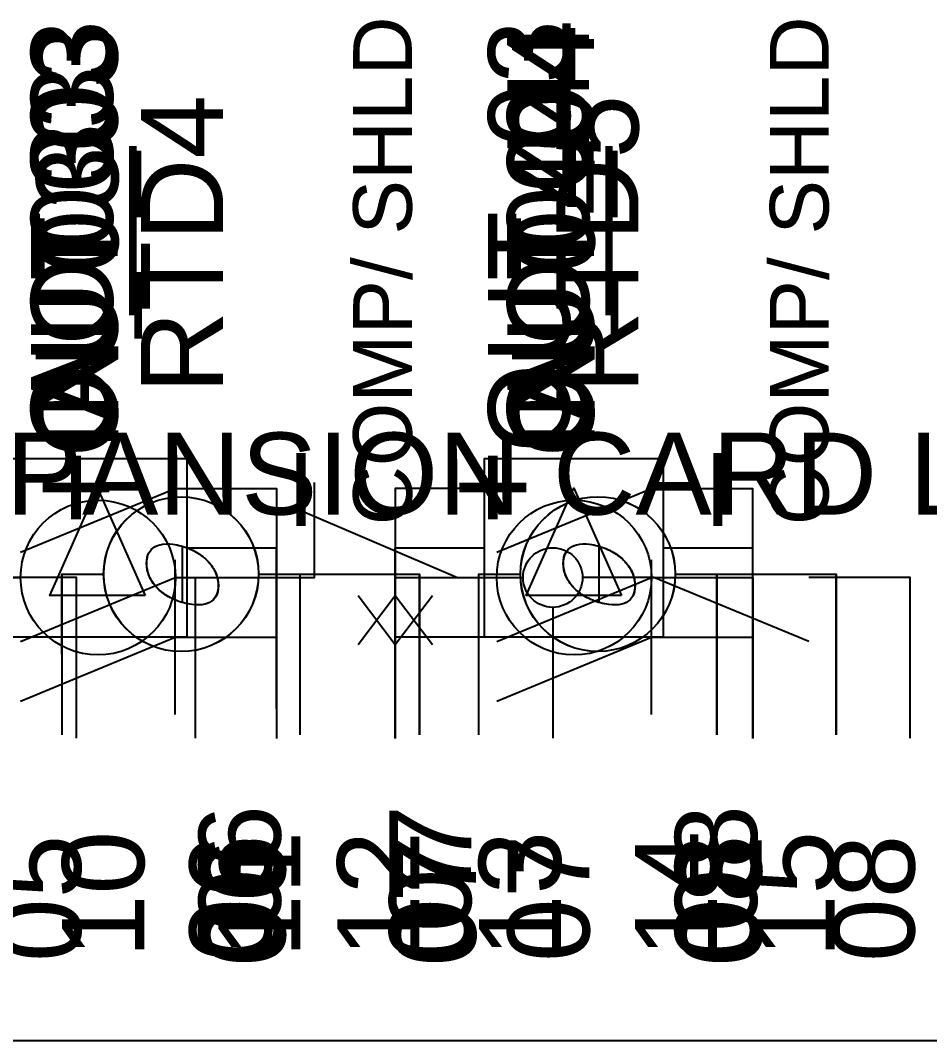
# Model space of a CAD drawing. Extents: x 1.1 to 23.7, y 0.2 to 17.2.
# Drawn here: x 10.482 to 11.245, y 4.132 to 4.989 of the extents above; entities that cross this region are included whole.
import ezdxf

# ---------------------------------------------------------------- set-up
doc = ezdxf.new("R2010")
doc.units = 0
doc.header["$MEASUREMENT"] = 0
for name, color, linetype in [('4_01__0-__NO_CARD', 7, 'CONTINUOUS'), ('4_02__B-___3__DI___4__DO__', 7, 'CONTINUOUS'), ('4_03__1-___4__DI___4__DO', 7, 'CONTINUOUS'), ('4_04__C-___4__DI___4__FHCI', 7, 'CONTINUOUS'), ('4_05__5-___8__AI', 7, 'CONTINUOUS'), ('4_06__6-___4__AI___4__AO', 7, 'CONTINUOUS'), ('4_07__3-___8__DI', 7, 'CONTINUOUS'), ('4_08__D-___4__DI___2__FORM', 7, 'CONTINUOUS'), ('5_01__9-_0-___10__RTD___NO', 7, 'CONTINUOUS'), ('5_02__9-_B-___10__RTD____3', 7, 'CONTINUOUS'), ('5_03__9-_1-___10__RTD____4', 7, 'CONTINUOUS'), ('5_04__9-_C-___10__RTD____4', 7, 'CONTINUOUS'), ('5_05__9-_5-___10__RTD____8', 7, 'CONTINUOUS'), ('5_06__9-_6-___10__RTD____4', 7, 'CONTINUOUS'), ('5_07__9-_71___10__RTD____3', 7, 'CONTINUOUS'), ('5_08__9-_72___10__RTD____5', 7, 'CONTINUOUS'), ('5_09__9-_73___10__RTD____5', 7, 'CONTINUOUS'), ('5_10__9-_74___10__RTD____3', 7, 'CONTINUOUS'), ('5_11__9-_75___10__RTD____5', 7, 'CONTINUOUS'), ('5_12__9-_76___10__RTD____5', 7, 'CONTINUOUS'), ('5_13__9-_3-___10__RTD____8', 7, 'CONTINUOUS'), ('5_14__9-_D-___10__RTD____4', 7, 'CONTINUOUS'), ('7_00______DWG_', 7, 'CONTINUOUS')]:
    doc.layers.add(name, color=color, linetype=linetype)
doc.styles.add('ARIAL', font='arial.ttf')

msp = doc.modelspace()

# ---------------------------------------------------------------- linework, layer by layer
at = {"layer": '4_02__B-___3__DI___4__DO__'}
for points in [[(10.48165, 4.46737), (10.61162, 4.52105), (10.6966, 4.52105), (10.6966, 4.38607)], [(10.79648, 4.38607), (10.79648, 4.52105), (10.88158, 4.52105)], [(10.88163, 4.46737), (11.01159, 4.52105), (11.09658, 4.52105), (11.09658, 4.38607)]]:
    msp.add_lwpolyline(points, dxfattribs=at)
at = {"layer": '4_03__1-___4__DI___4__DO'}
for points in [[(10.48165, 4.46737), (10.61162, 4.52105), (10.6966, 4.52105), (10.6966, 4.38607)], [(10.79648, 4.38607), (10.79648, 4.52105), (10.88158, 4.52105)], [(10.88163, 4.46737), (11.01159, 4.52105), (11.09658, 4.52105), (11.09658, 4.38607)]]:
    msp.add_lwpolyline(points, dxfattribs=at)
at = {"layer": '4_04__C-___4__DI___4__FHCI'}
for points in [[(10.48165, 4.54233), (10.6116, 4.59602), (10.69659, 4.59602), (10.69659, 4.471)], [(10.88158, 4.59602), (10.79648, 4.59602), (10.79648, 4.386)], [(10.88163, 4.54233), (11.01159, 4.59602), (11.09658, 4.59602), (11.09658, 4.471)], [(10.61158, 4.40601), (10.61158, 4.536)], [(11.01156, 4.40601), (11.01156, 4.536)], [(10.48165, 4.41732), (10.6116, 4.471), (10.69659, 4.471), (10.69659, 4.386)], [(10.88158, 4.471), (10.79648, 4.471)], [(10.88163, 4.41732), (11.01159, 4.471), (11.09658, 4.471), (11.09658, 4.386)]]:
    msp.add_lwpolyline(points, dxfattribs=at)
at = {"layer": '4_05__5-___8__AI'}
for points in [[(10.62142, 4.62103), (10.62142, 4.47104), (10.47144, 4.47104), (10.47144, 4.62103), (10.62142, 4.62103)], [(11.02148, 4.62103), (11.02148, 4.47104), (10.8715, 4.47104), (10.8715, 4.62103), (11.02148, 4.62103)], [(10.5864, 4.50604), (10.50641, 4.50604), (10.54642, 4.59604), (10.5864, 4.50604)], [(10.98646, 4.50604), (10.90647, 4.50604), (10.94648, 4.59604), (10.98646, 4.50604)], [(10.62145, 4.54605), (10.69654, 4.54605), (10.69654, 4.41107)], [(10.79643, 4.41107), (10.7964, 4.54605), (10.87147, 4.54605)], [(11.02151, 4.54605), (11.09661, 4.54605), (11.09661, 4.41107)], [(10.7652, 4.46483), (10.79644, 4.50606), (10.82765, 4.46483)]]:
    msp.add_lwpolyline(points, dxfattribs=at)
at = {"layer": '4_06__6-___4__AI___4__AO'}
for points in [[(10.62142, 4.62103), (10.62142, 4.47104), (10.47144, 4.47104), (10.47144, 4.62103), (10.62142, 4.62103)], [(11.02148, 4.62103), (11.02148, 4.47104), (10.8715, 4.47104), (10.8715, 4.62103), (11.02148, 4.62103)], [(10.5864, 4.50604), (10.50641, 4.50604), (10.54642, 4.59604), (10.5864, 4.50604)], [(10.98646, 4.50604), (10.90647, 4.50604), (10.94648, 4.59604), (10.98646, 4.50604)], [(10.62145, 4.54605), (10.69654, 4.54605), (10.69654, 4.41107)], [(10.79643, 4.41107), (10.7964, 4.54605), (10.87147, 4.54605)], [(11.02151, 4.54605), (11.09661, 4.54605), (11.09661, 4.41107)], [(10.7652, 4.50606), (10.79644, 4.46483), (10.82765, 4.50606)]]:
    msp.add_lwpolyline(points, dxfattribs=at)
at = {"layer": '4_07__3-___8__DI'}
for points in [[(10.3968, 4.38607), (10.39678, 4.52105), (10.48176, 4.52105)], [(10.61178, 4.52105), (10.69677, 4.52105), (10.69677, 4.38607)], [(10.79665, 4.38607), (10.79662, 4.52105), (10.88161, 4.52105)], [(11.01163, 4.52105), (11.09662, 4.52105), (11.09662, 4.38607)]]:
    msp.add_lwpolyline(points, dxfattribs=at)
for centre in [(10.5468, 4.52105), (10.94665, 4.52105)]:
    msp.add_circle(centre, 0.06501, dxfattribs=at)
at = {"layer": '4_08__D-___4__DI___2__FORM'}
for points in [[(10.62862, 4.38603), (10.62862, 4.52108), (10.72869, 4.52108), (10.72866, 4.52105), (10.72866, 4.60105)], [(10.70867, 4.58106), (10.84867, 4.52105), (10.90373, 4.52105)], [(10.52874, 4.38608), (10.52874, 4.52105), (10.44364, 4.52105)], [(11.14367, 4.46738), (11.01371, 4.52105), (10.95371, 4.52105)], [(11.22883, 4.38607), (11.22883, 4.52105), (11.14373, 4.52105)], [(10.92872, 4.49608), (10.92872, 4.38607)]]:
    msp.add_lwpolyline(points, dxfattribs=at)
msp.add_circle((10.92872, 4.52105), 0.02499, dxfattribs=at)
at = {"layer": '5_01__9-_0-___10__RTD___NO'}
for points in [[(10.58811, 4.53812, -0.142809), (10.59173, 4.54484, -0.133591), (10.59862, 4.54855, -0.092808), (10.60955, 4.54901, -0.064862), (10.62319, 4.54536, -0.069413), (10.63475, 4.53868, -0.080606), (10.64293, 4.52988, -0.095091), (10.6472, 4.51968, -0.105199), (10.6472, 4.50915, -0.143025), (10.64359, 4.50248, -0.13326), (10.6367, 4.49878, -0.092572), (10.62577, 4.49833, -0.064853), (10.61212, 4.50198, -0.069271), (10.60057, 4.50866, -0.080417), (10.59239, 4.51744, -0.095121), (10.58811, 4.52759, -0.105163)], [(10.93812, 4.53812, -0.142809), (10.94174, 4.54484, -0.133591), (10.94863, 4.54855, -0.092808), (10.95955, 4.54901, -0.064862), (10.97319, 4.54536, -0.069413), (10.98475, 4.53868, -0.080606), (10.99293, 4.52988, -0.095091), (10.99721, 4.51968, -0.105199), (10.99721, 4.50915, -0.143025), (10.9936, 4.50248, -0.13326), (10.9867, 4.49878, -0.092572), (10.97577, 4.49833, -0.064853), (10.96213, 4.50198, -0.069271), (10.95057, 4.50866, -0.080417), (10.94239, 4.51744, -0.095121), (10.93812, 4.52759, -0.105163)]]:
    msp.add_lwpolyline(points, format="xyb", close=True, dxfattribs=at)
for points in [[(10.61766, 4.50004), (10.61766, 4.5473)], [(10.96766, 4.50004), (10.96766, 4.5473)], [(10.51657, 4.38891), (10.51655, 4.52389), (10.55154, 4.52389)], [(10.68153, 4.52389), (10.81657, 4.52389), (10.81657, 4.38891)], [(10.71657, 4.38891), (10.71657, 4.52389)], [(10.86658, 4.38897), (10.86655, 4.52396), (10.90154, 4.52396)], [(11.03153, 4.52396), (11.16657, 4.52396), (11.16657, 4.38897)], [(11.06657, 4.38897), (11.06657, 4.52396)]]:
    msp.add_lwpolyline(points, dxfattribs=at)
for centre in [(10.61653, 4.52389), (10.96654, 4.52396)]:
    msp.add_circle(centre, 0.065, dxfattribs=at)
at = {"layer": '5_02__9-_B-___10__RTD____3'}
for points in [[(10.58811, 4.53812, -0.142809), (10.59173, 4.54484, -0.133591), (10.59862, 4.54855, -0.092808), (10.60955, 4.54901, -0.064862), (10.62319, 4.54536, -0.069413), (10.63475, 4.53868, -0.080606), (10.64293, 4.52988, -0.095091), (10.6472, 4.51968, -0.105199), (10.6472, 4.50915, -0.143025), (10.64359, 4.50248, -0.13326), (10.6367, 4.49878, -0.092572), (10.62577, 4.49833, -0.064853), (10.61212, 4.50198, -0.069271), (10.60057, 4.50866, -0.080417), (10.59239, 4.51744, -0.095121), (10.58811, 4.52759, -0.105163)], [(10.93812, 4.53812, -0.142809), (10.94174, 4.54484, -0.133591), (10.94863, 4.54855, -0.092808), (10.95955, 4.54901, -0.064862), (10.97319, 4.54536, -0.069413), (10.98475, 4.53868, -0.080606), (10.99293, 4.52988, -0.095091), (10.99721, 4.51968, -0.105199), (10.99721, 4.50915, -0.143025), (10.9936, 4.50248, -0.13326), (10.9867, 4.49878, -0.092572), (10.97577, 4.49833, -0.064853), (10.96213, 4.50198, -0.069271), (10.95057, 4.50866, -0.080417), (10.94239, 4.51744, -0.095121), (10.93812, 4.52759, -0.105163)]]:
    msp.add_lwpolyline(points, format="xyb", close=True, dxfattribs=at)
for points in [[(10.61766, 4.50004), (10.61766, 4.5473)], [(10.96766, 4.50004), (10.96766, 4.5473)], [(10.51657, 4.38891), (10.51655, 4.52389), (10.55154, 4.52389)], [(10.68153, 4.52389), (10.81657, 4.52389), (10.81657, 4.38891)], [(10.71657, 4.38891), (10.71657, 4.52389)], [(10.86658, 4.38897), (10.86655, 4.52396), (10.90154, 4.52396)], [(11.03153, 4.52396), (11.16657, 4.52396), (11.16657, 4.38897)], [(11.06657, 4.38897), (11.06657, 4.52396)]]:
    msp.add_lwpolyline(points, dxfattribs=at)
for centre in [(10.61653, 4.52389), (10.96654, 4.52396)]:
    msp.add_circle(centre, 0.065, dxfattribs=at)
at = {"layer": '5_03__9-_1-___10__RTD____4'}
for points in [[(10.58811, 4.53812, -0.142809), (10.59173, 4.54484, -0.133591), (10.59862, 4.54855, -0.092808), (10.60955, 4.54901, -0.064862), (10.62319, 4.54536, -0.069413), (10.63475, 4.53868, -0.080606), (10.64293, 4.52988, -0.095091), (10.6472, 4.51968, -0.105199), (10.6472, 4.50915, -0.143025), (10.64359, 4.50248, -0.13326), (10.6367, 4.49878, -0.092572), (10.62577, 4.49833, -0.064853), (10.61212, 4.50198, -0.069271), (10.60057, 4.50866, -0.080417), (10.59239, 4.51744, -0.095121), (10.58811, 4.52759, -0.105163)], [(10.93812, 4.53812, -0.142809), (10.94174, 4.54484, -0.133591), (10.94863, 4.54855, -0.092808), (10.95955, 4.54901, -0.064862), (10.97319, 4.54536, -0.069413), (10.98475, 4.53868, -0.080606), (10.99293, 4.52988, -0.095091), (10.99721, 4.51968, -0.105199), (10.99721, 4.50915, -0.143025), (10.9936, 4.50248, -0.13326), (10.9867, 4.49878, -0.092572), (10.97577, 4.49833, -0.064853), (10.96213, 4.50198, -0.069271), (10.95057, 4.50866, -0.080417), (10.94239, 4.51744, -0.095121), (10.93812, 4.52759, -0.105163)]]:
    msp.add_lwpolyline(points, format="xyb", close=True, dxfattribs=at)
for points in [[(10.61766, 4.50004), (10.61766, 4.5473)], [(10.96766, 4.50004), (10.96766, 4.5473)], [(10.51657, 4.38891), (10.51655, 4.52389), (10.55154, 4.52389)], [(10.68153, 4.52389), (10.81657, 4.52389), (10.81657, 4.38891)], [(10.71657, 4.38891), (10.71657, 4.52389)], [(10.86658, 4.38897), (10.86655, 4.52396), (10.90154, 4.52396)], [(11.03153, 4.52396), (11.16657, 4.52396), (11.16657, 4.38897)], [(11.06657, 4.38897), (11.06657, 4.52396)]]:
    msp.add_lwpolyline(points, dxfattribs=at)
for centre in [(10.61653, 4.52389), (10.96654, 4.52396)]:
    msp.add_circle(centre, 0.065, dxfattribs=at)
at = {"layer": '5_04__9-_C-___10__RTD____4'}
for points in [[(10.58811, 4.53812, -0.142809), (10.59173, 4.54484, -0.133591), (10.59862, 4.54855, -0.092808), (10.60955, 4.54901, -0.064862), (10.62319, 4.54536, -0.069413), (10.63475, 4.53868, -0.080606), (10.64293, 4.52988, -0.095091), (10.6472, 4.51968, -0.105199), (10.6472, 4.50915, -0.143025), (10.64359, 4.50248, -0.13326), (10.6367, 4.49878, -0.092572), (10.62577, 4.49833, -0.064853), (10.61212, 4.50198, -0.069271), (10.60057, 4.50866, -0.080417), (10.59239, 4.51744, -0.095121), (10.58811, 4.52759, -0.105163)], [(10.93812, 4.53812, -0.142809), (10.94174, 4.54484, -0.133591), (10.94863, 4.54855, -0.092808), (10.95955, 4.54901, -0.064862), (10.97319, 4.54536, -0.069413), (10.98475, 4.53868, -0.080606), (10.99293, 4.52988, -0.095091), (10.99721, 4.51968, -0.105199), (10.99721, 4.50915, -0.143025), (10.9936, 4.50248, -0.13326), (10.9867, 4.49878, -0.092572), (10.97577, 4.49833, -0.064853), (10.96213, 4.50198, -0.069271), (10.95057, 4.50866, -0.080417), (10.94239, 4.51744, -0.095121), (10.93812, 4.52759, -0.105163)]]:
    msp.add_lwpolyline(points, format="xyb", close=True, dxfattribs=at)
for points in [[(10.61766, 4.50004), (10.61766, 4.5473)], [(10.96766, 4.50004), (10.96766, 4.5473)], [(10.51657, 4.38891), (10.51655, 4.52389), (10.55154, 4.52389)], [(10.68153, 4.52389), (10.81657, 4.52389), (10.81657, 4.38891)], [(10.71657, 4.38891), (10.71657, 4.52389)], [(10.86658, 4.38897), (10.86655, 4.52396), (10.90154, 4.52396)], [(11.03153, 4.52396), (11.16657, 4.52396), (11.16657, 4.38897)], [(11.06657, 4.38897), (11.06657, 4.52396)]]:
    msp.add_lwpolyline(points, dxfattribs=at)
for centre in [(10.61653, 4.52389), (10.96654, 4.52396)]:
    msp.add_circle(centre, 0.065, dxfattribs=at)
at = {"layer": '5_05__9-_5-___10__RTD____8'}
for points in [[(10.58811, 4.53812, -0.142809), (10.59173, 4.54484, -0.133591), (10.59862, 4.54855, -0.092808), (10.60955, 4.54901, -0.064862), (10.62319, 4.54536, -0.069413), (10.63475, 4.53868, -0.080606), (10.64293, 4.52988, -0.095091), (10.6472, 4.51968, -0.105199), (10.6472, 4.50915, -0.143025), (10.64359, 4.50248, -0.13326), (10.6367, 4.49878, -0.092572), (10.62577, 4.49833, -0.064853), (10.61212, 4.50198, -0.069271), (10.60057, 4.50866, -0.080417), (10.59239, 4.51744, -0.095121), (10.58811, 4.52759, -0.105163)], [(10.93812, 4.53812, -0.142809), (10.94174, 4.54484, -0.133591), (10.94863, 4.54855, -0.092808), (10.95955, 4.54901, -0.064862), (10.97319, 4.54536, -0.069413), (10.98475, 4.53868, -0.080606), (10.99293, 4.52988, -0.095091), (10.99721, 4.51968, -0.105199), (10.99721, 4.50915, -0.143025), (10.9936, 4.50248, -0.13326), (10.9867, 4.49878, -0.092572), (10.97577, 4.49833, -0.064853), (10.96213, 4.50198, -0.069271), (10.95057, 4.50866, -0.080417), (10.94239, 4.51744, -0.095121), (10.93812, 4.52759, -0.105163)]]:
    msp.add_lwpolyline(points, format="xyb", close=True, dxfattribs=at)
for points in [[(10.61766, 4.50004), (10.61766, 4.5473)], [(10.96766, 4.50004), (10.96766, 4.5473)], [(10.51657, 4.38891), (10.51655, 4.52389), (10.55154, 4.52389)], [(10.68153, 4.52389), (10.81657, 4.52389), (10.81657, 4.38891)], [(10.71657, 4.38891), (10.71657, 4.52389)], [(10.86658, 4.38897), (10.86655, 4.52396), (10.90154, 4.52396)], [(11.03153, 4.52396), (11.16657, 4.52396), (11.16657, 4.38897)], [(11.06657, 4.38897), (11.06657, 4.52396)]]:
    msp.add_lwpolyline(points, dxfattribs=at)
for centre in [(10.61653, 4.52389), (10.96654, 4.52396)]:
    msp.add_circle(centre, 0.065, dxfattribs=at)
at = {"layer": '5_06__9-_6-___10__RTD____4'}
for points in [[(10.58811, 4.53812, -0.142809), (10.59173, 4.54484, -0.133591), (10.59862, 4.54855, -0.092808), (10.60955, 4.54901, -0.064862), (10.62319, 4.54536, -0.069413), (10.63475, 4.53868, -0.080606), (10.64293, 4.52988, -0.095091), (10.6472, 4.51968, -0.105199), (10.6472, 4.50915, -0.143025), (10.64359, 4.50248, -0.13326), (10.6367, 4.49878, -0.092572), (10.62577, 4.49833, -0.064853), (10.61212, 4.50198, -0.069271), (10.60057, 4.50866, -0.080417), (10.59239, 4.51744, -0.095121), (10.58811, 4.52759, -0.105163)], [(10.93812, 4.53812, -0.142809), (10.94174, 4.54484, -0.133591), (10.94863, 4.54855, -0.092808), (10.95955, 4.54901, -0.064862), (10.97319, 4.54536, -0.069413), (10.98475, 4.53868, -0.080606), (10.99293, 4.52988, -0.095091), (10.99721, 4.51968, -0.105199), (10.99721, 4.50915, -0.143025), (10.9936, 4.50248, -0.13326), (10.9867, 4.49878, -0.092572), (10.97577, 4.49833, -0.064853), (10.96213, 4.50198, -0.069271), (10.95057, 4.50866, -0.080417), (10.94239, 4.51744, -0.095121), (10.93812, 4.52759, -0.105163)]]:
    msp.add_lwpolyline(points, format="xyb", close=True, dxfattribs=at)
for points in [[(10.61766, 4.50004), (10.61766, 4.5473)], [(10.96766, 4.50004), (10.96766, 4.5473)], [(10.51657, 4.38891), (10.51655, 4.52389), (10.55154, 4.52389)], [(10.68153, 4.52389), (10.81657, 4.52389), (10.81657, 4.38891)], [(10.71657, 4.38891), (10.71657, 4.52389)], [(10.86658, 4.38897), (10.86655, 4.52396), (10.90154, 4.52396)], [(11.03153, 4.52396), (11.16657, 4.52396), (11.16657, 4.38897)], [(11.06657, 4.38897), (11.06657, 4.52396)]]:
    msp.add_lwpolyline(points, dxfattribs=at)
for centre in [(10.61653, 4.52389), (10.96654, 4.52396)]:
    msp.add_circle(centre, 0.065, dxfattribs=at)
at = {"layer": '5_07__9-_71___10__RTD____3'}
for points in [[(10.58811, 4.53812, -0.142809), (10.59173, 4.54484, -0.133591), (10.59862, 4.54855, -0.092808), (10.60955, 4.54901, -0.064862), (10.62319, 4.54536, -0.069413), (10.63475, 4.53868, -0.080606), (10.64293, 4.52988, -0.095091), (10.6472, 4.51968, -0.105199), (10.6472, 4.50915, -0.143025), (10.64359, 4.50248, -0.13326), (10.6367, 4.49878, -0.092572), (10.62577, 4.49833, -0.064853), (10.61212, 4.50198, -0.069271), (10.60057, 4.50866, -0.080417), (10.59239, 4.51744, -0.095121), (10.58811, 4.52759, -0.105163)], [(10.93812, 4.53812, -0.142809), (10.94174, 4.54484, -0.133591), (10.94863, 4.54855, -0.092808), (10.95955, 4.54901, -0.064862), (10.97319, 4.54536, -0.069413), (10.98475, 4.53868, -0.080606), (10.99293, 4.52988, -0.095091), (10.99721, 4.51968, -0.105199), (10.99721, 4.50915, -0.143025), (10.9936, 4.50248, -0.13326), (10.9867, 4.49878, -0.092572), (10.97577, 4.49833, -0.064853), (10.96213, 4.50198, -0.069271), (10.95057, 4.50866, -0.080417), (10.94239, 4.51744, -0.095121), (10.93812, 4.52759, -0.105163)]]:
    msp.add_lwpolyline(points, format="xyb", close=True, dxfattribs=at)
for points in [[(10.61766, 4.50004), (10.61766, 4.5473)], [(10.96766, 4.50004), (10.96766, 4.5473)], [(10.51657, 4.38891), (10.51655, 4.52389), (10.55154, 4.52389)], [(10.68153, 4.52389), (10.81657, 4.52389), (10.81657, 4.38891)], [(10.71657, 4.38891), (10.71657, 4.52389)], [(10.86658, 4.38897), (10.86655, 4.52396), (10.90154, 4.52396)], [(11.03153, 4.52396), (11.16657, 4.52396), (11.16657, 4.38897)], [(11.06657, 4.38897), (11.06657, 4.52396)]]:
    msp.add_lwpolyline(points, dxfattribs=at)
for centre in [(10.61653, 4.52389), (10.96654, 4.52396)]:
    msp.add_circle(centre, 0.065, dxfattribs=at)
at = {"layer": '5_08__9-_72___10__RTD____5'}
for points in [[(10.58811, 4.53812, -0.142809), (10.59173, 4.54484, -0.133591), (10.59862, 4.54855, -0.092808), (10.60955, 4.54901, -0.064862), (10.62319, 4.54536, -0.069413), (10.63475, 4.53868, -0.080606), (10.64293, 4.52988, -0.095091), (10.6472, 4.51968, -0.105199), (10.6472, 4.50915, -0.143025), (10.64359, 4.50248, -0.13326), (10.6367, 4.49878, -0.092572), (10.62577, 4.49833, -0.064853), (10.61212, 4.50198, -0.069271), (10.60057, 4.50866, -0.080417), (10.59239, 4.51744, -0.095121), (10.58811, 4.52759, -0.105163)], [(10.93812, 4.53812, -0.142809), (10.94174, 4.54484, -0.133591), (10.94863, 4.54855, -0.092808), (10.95955, 4.54901, -0.064862), (10.97319, 4.54536, -0.069413), (10.98475, 4.53868, -0.080606), (10.99293, 4.52988, -0.095091), (10.99721, 4.51968, -0.105199), (10.99721, 4.50915, -0.143025), (10.9936, 4.50248, -0.13326), (10.9867, 4.49878, -0.092572), (10.97577, 4.49833, -0.064853), (10.96213, 4.50198, -0.069271), (10.95057, 4.50866, -0.080417), (10.94239, 4.51744, -0.095121), (10.93812, 4.52759, -0.105163)]]:
    msp.add_lwpolyline(points, format="xyb", close=True, dxfattribs=at)
for points in [[(10.61766, 4.50004), (10.61766, 4.5473)], [(10.96766, 4.50004), (10.96766, 4.5473)], [(10.51657, 4.38891), (10.51655, 4.52389), (10.55154, 4.52389)], [(10.68153, 4.52389), (10.81657, 4.52389), (10.81657, 4.38891)], [(10.71657, 4.38891), (10.71657, 4.52389)], [(10.86658, 4.38897), (10.86655, 4.52396), (10.90154, 4.52396)], [(11.03153, 4.52396), (11.16657, 4.52396), (11.16657, 4.38897)], [(11.06657, 4.38897), (11.06657, 4.52396)]]:
    msp.add_lwpolyline(points, dxfattribs=at)
for centre in [(10.61653, 4.52389), (10.96654, 4.52396)]:
    msp.add_circle(centre, 0.065, dxfattribs=at)
at = {"layer": '5_09__9-_73___10__RTD____5'}
for points in [[(10.58811, 4.53812, -0.142809), (10.59173, 4.54484, -0.133591), (10.59862, 4.54855, -0.092808), (10.60955, 4.54901, -0.064862), (10.62319, 4.54536, -0.069413), (10.63475, 4.53868, -0.080606), (10.64293, 4.52988, -0.095091), (10.6472, 4.51968, -0.105199), (10.6472, 4.50915, -0.143025), (10.64359, 4.50248, -0.13326), (10.6367, 4.49878, -0.092572), (10.62577, 4.49833, -0.064853), (10.61212, 4.50198, -0.069271), (10.60057, 4.50866, -0.080417), (10.59239, 4.51744, -0.095121), (10.58811, 4.52759, -0.105163)], [(10.93812, 4.53812, -0.142809), (10.94174, 4.54484, -0.133591), (10.94863, 4.54855, -0.092808), (10.95955, 4.54901, -0.064862), (10.97319, 4.54536, -0.069413), (10.98475, 4.53868, -0.080606), (10.99293, 4.52988, -0.095091), (10.99721, 4.51968, -0.105199), (10.99721, 4.50915, -0.143025), (10.9936, 4.50248, -0.13326), (10.9867, 4.49878, -0.092572), (10.97577, 4.49833, -0.064853), (10.96213, 4.50198, -0.069271), (10.95057, 4.50866, -0.080417), (10.94239, 4.51744, -0.095121), (10.93812, 4.52759, -0.105163)]]:
    msp.add_lwpolyline(points, format="xyb", close=True, dxfattribs=at)
for points in [[(10.61766, 4.50004), (10.61766, 4.5473)], [(10.96766, 4.50004), (10.96766, 4.5473)], [(10.51657, 4.38891), (10.51655, 4.52389), (10.55154, 4.52389)], [(10.68153, 4.52389), (10.81657, 4.52389), (10.81657, 4.38891)], [(10.71657, 4.38891), (10.71657, 4.52389)], [(10.86658, 4.38897), (10.86655, 4.52396), (10.90154, 4.52396)], [(11.03153, 4.52396), (11.16657, 4.52396), (11.16657, 4.38897)], [(11.06657, 4.38897), (11.06657, 4.52396)]]:
    msp.add_lwpolyline(points, dxfattribs=at)
for centre in [(10.61653, 4.52389), (10.96654, 4.52396)]:
    msp.add_circle(centre, 0.065, dxfattribs=at)
at = {"layer": '5_10__9-_74___10__RTD____3'}
for points in [[(10.58823, 4.53812, -0.142809), (10.59185, 4.54484, -0.133591), (10.59875, 4.54855, -0.092808), (10.60967, 4.54901, -0.064862), (10.62331, 4.54536, -0.069413), (10.63487, 4.53868, -0.080606), (10.64305, 4.52988, -0.095091), (10.64732, 4.51968, -0.105199), (10.64733, 4.50915, -0.143025), (10.64371, 4.50248, -0.13326), (10.63682, 4.49878, -0.092572), (10.62589, 4.49833, -0.064853), (10.61224, 4.50198, -0.069271), (10.60069, 4.50866, -0.080417), (10.59251, 4.51744, -0.095121), (10.58824, 4.52759, -0.105163)], [(10.93824, 4.53812, -0.142809), (10.94186, 4.54484, -0.133591), (10.94875, 4.54855, -0.092808), (10.95967, 4.54901, -0.064862), (10.97331, 4.54536, -0.069413), (10.98487, 4.53868, -0.080606), (10.99305, 4.52988, -0.095091), (10.99733, 4.51968, -0.105199), (10.99733, 4.50915, -0.143025), (10.99372, 4.50248, -0.13326), (10.98682, 4.49878, -0.092572), (10.97589, 4.49833, -0.064853), (10.96225, 4.50198, -0.069271), (10.95069, 4.50866, -0.080417), (10.94251, 4.51744, -0.095121), (10.93824, 4.52759, -0.105163)]]:
    msp.add_lwpolyline(points, format="xyb", close=True, dxfattribs=at)
for points in [[(10.61778, 4.50004), (10.61778, 4.5473)], [(10.96778, 4.50004), (10.96778, 4.5473)], [(10.51669, 4.38891), (10.51667, 4.52389), (10.55166, 4.52389)], [(10.68165, 4.52389), (10.81669, 4.52389), (10.81669, 4.38891)], [(10.71669, 4.38891), (10.71669, 4.52389)], [(10.8667, 4.38897), (10.86667, 4.52396), (10.90166, 4.52396)], [(11.03165, 4.52396), (11.16669, 4.52396), (11.16669, 4.38897)], [(11.06669, 4.38897), (11.06669, 4.52396)]]:
    msp.add_lwpolyline(points, dxfattribs=at)
for centre in [(10.61666, 4.52389), (10.96666, 4.52396)]:
    msp.add_circle(centre, 0.065, dxfattribs=at)
at = {"layer": '5_11__9-_75___10__RTD____5'}
for points in [[(10.58823, 4.53812, -0.142809), (10.59185, 4.54484, -0.133591), (10.59875, 4.54855, -0.092808), (10.60967, 4.54901, -0.064862), (10.62331, 4.54536, -0.069413), (10.63487, 4.53868, -0.080606), (10.64305, 4.52988, -0.095091), (10.64732, 4.51968, -0.105199), (10.64733, 4.50915, -0.143025), (10.64371, 4.50248, -0.13326), (10.63682, 4.49878, -0.092572), (10.62589, 4.49833, -0.064853), (10.61224, 4.50198, -0.069271), (10.60069, 4.50866, -0.080417), (10.59251, 4.51744, -0.095121), (10.58824, 4.52759, -0.105163)], [(10.93824, 4.53812, -0.142809), (10.94186, 4.54484, -0.133591), (10.94875, 4.54855, -0.092808), (10.95967, 4.54901, -0.064862), (10.97331, 4.54536, -0.069413), (10.98487, 4.53868, -0.080606), (10.99305, 4.52988, -0.095091), (10.99733, 4.51968, -0.105199), (10.99733, 4.50915, -0.143025), (10.99372, 4.50248, -0.13326), (10.98682, 4.49878, -0.092572), (10.97589, 4.49833, -0.064853), (10.96225, 4.50198, -0.069271), (10.95069, 4.50866, -0.080417), (10.94251, 4.51744, -0.095121), (10.93824, 4.52759, -0.105163)]]:
    msp.add_lwpolyline(points, format="xyb", close=True, dxfattribs=at)
for points in [[(10.61778, 4.50004), (10.61778, 4.5473)], [(10.96778, 4.50004), (10.96778, 4.5473)], [(10.51669, 4.38891), (10.51667, 4.52389), (10.55166, 4.52389)], [(10.68165, 4.52389), (10.81669, 4.52389), (10.81669, 4.38891)], [(10.71669, 4.38891), (10.71669, 4.52389)], [(10.8667, 4.38897), (10.86667, 4.52396), (10.90166, 4.52396)], [(11.03165, 4.52396), (11.16669, 4.52396), (11.16669, 4.38897)], [(11.06669, 4.38897), (11.06669, 4.52396)]]:
    msp.add_lwpolyline(points, dxfattribs=at)
for centre in [(10.61666, 4.52389), (10.96666, 4.52396)]:
    msp.add_circle(centre, 0.065, dxfattribs=at)
at = {"layer": '5_12__9-_76___10__RTD____5'}
for points in [[(10.58823, 4.53812, -0.142809), (10.59185, 4.54484, -0.133591), (10.59875, 4.54855, -0.092808), (10.60967, 4.54901, -0.064862), (10.62331, 4.54536, -0.069413), (10.63487, 4.53868, -0.080606), (10.64305, 4.52988, -0.095091), (10.64732, 4.51968, -0.105199), (10.64733, 4.50915, -0.143025), (10.64371, 4.50248, -0.13326), (10.63682, 4.49878, -0.092572), (10.62589, 4.49833, -0.064853), (10.61224, 4.50198, -0.069271), (10.60069, 4.50866, -0.080417), (10.59251, 4.51744, -0.095121), (10.58824, 4.52759, -0.105163)], [(10.93824, 4.53812, -0.142809), (10.94186, 4.54484, -0.133591), (10.94875, 4.54855, -0.092808), (10.95967, 4.54901, -0.064862), (10.97331, 4.54536, -0.069413), (10.98487, 4.53868, -0.080606), (10.99305, 4.52988, -0.095091), (10.99733, 4.51968, -0.105199), (10.99733, 4.50915, -0.143025), (10.99372, 4.50248, -0.13326), (10.98682, 4.49878, -0.092572), (10.97589, 4.49833, -0.064853), (10.96225, 4.50198, -0.069271), (10.95069, 4.50866, -0.080417), (10.94251, 4.51744, -0.095121), (10.93824, 4.52759, -0.105163)]]:
    msp.add_lwpolyline(points, format="xyb", close=True, dxfattribs=at)
for points in [[(10.61778, 4.50004), (10.61778, 4.5473)], [(10.96778, 4.50004), (10.96778, 4.5473)], [(10.51669, 4.38891), (10.51667, 4.52389), (10.55166, 4.52389)], [(10.68165, 4.52389), (10.81669, 4.52389), (10.81669, 4.38891)], [(10.71669, 4.38891), (10.71669, 4.52389)], [(10.8667, 4.38897), (10.86667, 4.52396), (10.90166, 4.52396)], [(11.03165, 4.52396), (11.16669, 4.52396), (11.16669, 4.38897)], [(11.06669, 4.38897), (11.06669, 4.52396)]]:
    msp.add_lwpolyline(points, dxfattribs=at)
for centre in [(10.61666, 4.52389), (10.96666, 4.52396)]:
    msp.add_circle(centre, 0.065, dxfattribs=at)
at = {"layer": '5_13__9-_3-___10__RTD____8'}
for points in [[(10.58823, 4.53812, -0.142809), (10.59185, 4.54484, -0.133591), (10.59875, 4.54855, -0.092808), (10.60967, 4.54901, -0.064862), (10.62331, 4.54536, -0.069413), (10.63487, 4.53868, -0.080606), (10.64305, 4.52988, -0.095091), (10.64732, 4.51968, -0.105199), (10.64733, 4.50915, -0.143025), (10.64371, 4.50248, -0.13326), (10.63682, 4.49878, -0.092572), (10.62589, 4.49833, -0.064853), (10.61224, 4.50198, -0.069271), (10.60069, 4.50866, -0.080417), (10.59251, 4.51744, -0.095121), (10.58824, 4.52759, -0.105163)], [(10.93824, 4.53812, -0.142809), (10.94186, 4.54484, -0.133591), (10.94875, 4.54855, -0.092808), (10.95967, 4.54901, -0.064862), (10.97331, 4.54536, -0.069413), (10.98487, 4.53868, -0.080606), (10.99305, 4.52988, -0.095091), (10.99733, 4.51968, -0.105199), (10.99733, 4.50915, -0.143025), (10.99372, 4.50248, -0.13326), (10.98682, 4.49878, -0.092572), (10.97589, 4.49833, -0.064853), (10.96225, 4.50198, -0.069271), (10.95069, 4.50866, -0.080417), (10.94251, 4.51744, -0.095121), (10.93824, 4.52759, -0.105163)]]:
    msp.add_lwpolyline(points, format="xyb", close=True, dxfattribs=at)
for points in [[(10.61778, 4.50004), (10.61778, 4.5473)], [(10.96778, 4.50004), (10.96778, 4.5473)], [(10.51669, 4.38891), (10.51667, 4.52389), (10.55166, 4.52389)], [(10.68165, 4.52389), (10.81669, 4.52389), (10.81669, 4.38891)], [(10.71669, 4.38891), (10.71669, 4.52389)], [(10.8667, 4.38897), (10.86667, 4.52396), (10.90166, 4.52396)], [(11.03165, 4.52396), (11.16669, 4.52396), (11.16669, 4.38897)], [(11.06669, 4.38897), (11.06669, 4.52396)]]:
    msp.add_lwpolyline(points, dxfattribs=at)
for centre in [(10.61666, 4.52389), (10.96666, 4.52396)]:
    msp.add_circle(centre, 0.065, dxfattribs=at)
at = {"layer": '5_14__9-_D-___10__RTD____4'}
for points in [[(10.58823, 4.53812, -0.142809), (10.59185, 4.54484, -0.133591), (10.59875, 4.54855, -0.092808), (10.60967, 4.54901, -0.064862), (10.62331, 4.54536, -0.069413), (10.63487, 4.53868, -0.080606), (10.64305, 4.52988, -0.095091), (10.64732, 4.51968, -0.105199), (10.64733, 4.50915, -0.143025), (10.64371, 4.50248, -0.13326), (10.63682, 4.49878, -0.092572), (10.62589, 4.49833, -0.064853), (10.61224, 4.50198, -0.069271), (10.60069, 4.50866, -0.080417), (10.59251, 4.51744, -0.095121), (10.58824, 4.52759, -0.105163)], [(10.93824, 4.53812, -0.142809), (10.94186, 4.54484, -0.133591), (10.94875, 4.54855, -0.092808), (10.95967, 4.54901, -0.064862), (10.97331, 4.54536, -0.069413), (10.98487, 4.53868, -0.080606), (10.99305, 4.52988, -0.095091), (10.99733, 4.51968, -0.105199), (10.99733, 4.50915, -0.143025), (10.99372, 4.50248, -0.13326), (10.98682, 4.49878, -0.092572), (10.97589, 4.49833, -0.064853), (10.96225, 4.50198, -0.069271), (10.95069, 4.50866, -0.080417), (10.94251, 4.51744, -0.095121), (10.93824, 4.52759, -0.105163)]]:
    msp.add_lwpolyline(points, format="xyb", close=True, dxfattribs=at)
for points in [[(10.61778, 4.50004), (10.61778, 4.5473)], [(10.96778, 4.50004), (10.96778, 4.5473)], [(10.51669, 4.38891), (10.51667, 4.52389), (10.55166, 4.52389)], [(10.68165, 4.52389), (10.81669, 4.52389), (10.81669, 4.38891)], [(10.71669, 4.38891), (10.71669, 4.52389)], [(10.8667, 4.38897), (10.86667, 4.52396), (10.90166, 4.52396)], [(11.03165, 4.52396), (11.16669, 4.52396), (11.16669, 4.38897)], [(11.06669, 4.38897), (11.06669, 4.52396)]]:
    msp.add_lwpolyline(points, dxfattribs=at)
for centre in [(10.61666, 4.52389), (10.96666, 4.52396)]:
    msp.add_circle(centre, 0.065, dxfattribs=at)
at = {"layer": '7_00______DWG_'}
msp.add_lwpolyline([(9.22076, 4.1321), (13.0907, 4.1321)], dxfattribs=at)

# ---------------------------------------------------------------- texts
at = {"layer": '4_01__0-__NO_CARD', "style": 'ARIAL'}
msp.add_text('PLACE EXPANSION CARD LABEL HERE', height=0.0688333, dxfattribs=at).set_placement((9.999, 4.57397))
at = {"layer": '4_02__B-___3__DI___4__DO__', "style": 'ARIAL'}
for s, p in [('OUT_03', (10.55926, 4.626)), ('OUT_04', (10.95924, 4.626)), ('06', (10.7002, 4.19812)), ('07', (10.86019, 4.19812)), ('08', (11.10021, 4.19812))]:
    msp.add_text(s, height=0.068833, rotation=90, dxfattribs=at).set_placement(p)
at = {"layer": '4_03__1-___4__DI___4__DO', "style": 'ARIAL'}
for s, p in [('OUT_03', (10.55926, 4.626)), ('OUT_04', (10.95924, 4.626)), ('06', (10.7002, 4.19812)), ('07', (10.86019, 4.19812)), ('08', (11.10021, 4.19812))]:
    msp.add_text(s, height=0.068833, rotation=90, dxfattribs=at).set_placement(p)
at = {"layer": '4_04__C-___4__DI___4__FHCI', "style": 'ARIAL'}
for s, p in [('OUT_03', (10.56324, 4.62213)), ('OUT_04', (10.96323, 4.62213)), ('06', (10.70419, 4.19424)), ('07', (10.86418, 4.19424)), ('08', (11.1042, 4.19424))]:
    msp.add_text(s, height=0.068833, rotation=90, dxfattribs=at).set_placement(p)
at = {"layer": '4_05__5-___8__AI', "style": 'ARIAL'}
for s, p in [('AI_03', (10.55929, 4.6519)), ('AI_04', (10.95927, 4.6519)), ('06', (10.70023, 4.22308)), ('07', (10.86022, 4.22308)), ('08', (11.10024, 4.22308))]:
    msp.add_text(s, height=0.068833, rotation=90, dxfattribs=at).set_placement(p)
at = {"layer": '4_06__6-___4__AI___4__AO', "style": 'ARIAL'}
for s, p in [('AO_03', (10.55929, 4.6519)), ('AO_04', (10.95927, 4.6519)), ('06', (10.70023, 4.22308)), ('07', (10.86022, 4.22308)), ('08', (11.10024, 4.22308))]:
    msp.add_text(s, height=0.068833, rotation=90, dxfattribs=at).set_placement(p)
at = {"layer": '4_07__3-___8__DI', "style": 'ARIAL'}
for s, p in [('IN_03', (10.56382, 4.62693)), ('IN_04', (10.96383, 4.62693)), ('06', (10.7002, 4.19812)), ('07', (10.86019, 4.19812)), ('08', (11.10021, 4.19812))]:
    msp.add_text(s, height=0.068833, rotation=90, dxfattribs=at).set_placement(p)
at = {"layer": '4_08__D-___4__DI___2__FORM', "style": 'ARIAL'}
for s, p in [('OUT_03', (10.94327, 4.626)), ('05', (10.53248, 4.19812)), ('06', (10.69244, 4.19812)), ('07', (10.95955, 4.19812)), ('08', (11.23256, 4.19812))]:
    msp.add_text(s, height=0.068833, rotation=90, dxfattribs=at).set_placement(p)
at = {"layer": '5_01__9-_0-___10__RTD___NO', "style": 'ARIAL'}
for s, height, p in [('COMP/ SHLD', 0.049167, (10.81026, 4.56501)), ('COMP/ SHLD', 0.049167, (11.16026, 4.56501)), ('RTD4', 0.068833, (10.65168, 4.67548)), ('RTD5', 0.068833, (11.00058, 4.67548)), ('+', 0.07867, (10.56632, 4.56468)), ('–', 0.07867, (10.74632, 4.56452)), ('+', 0.07867, (10.91631, 4.56468)), ('–', 0.07867, (11.09633, 4.56452)), ('10', 0.068833, (10.58547, 4.20135)), ('11', 0.068833, (10.71657, 4.20135)), ('12', 0.068833, (10.81655, 4.20135)), ('13', 0.068833, (10.93547, 4.20135)), ('14', 0.068833, (11.06657, 4.20135)), ('15', 0.068833, (11.16545, 4.20135))]:
    msp.add_text(s, height=height, rotation=90, dxfattribs=at).set_placement(p)
at = {"layer": '5_02__9-_B-___10__RTD____3', "style": 'ARIAL'}
for s, height, p in [('COMP/ SHLD', 0.049167, (10.81026, 4.56501)), ('COMP/ SHLD', 0.049167, (11.16026, 4.56501)), ('RTD4', 0.068833, (10.65168, 4.67548)), ('RTD5', 0.068833, (11.00058, 4.67548)), ('+', 0.07867, (10.56632, 4.56468)), ('–', 0.07867, (10.74632, 4.56452)), ('+', 0.07867, (10.91631, 4.56468)), ('–', 0.07867, (11.09633, 4.56452)), ('10', 0.068833, (10.58547, 4.20135)), ('11', 0.068833, (10.71657, 4.20135)), ('12', 0.068833, (10.81655, 4.20135)), ('13', 0.068833, (10.93547, 4.20135)), ('14', 0.068833, (11.06657, 4.20135)), ('15', 0.068833, (11.16545, 4.20135))]:
    msp.add_text(s, height=height, rotation=90, dxfattribs=at).set_placement(p)
at = {"layer": '5_03__9-_1-___10__RTD____4', "style": 'ARIAL'}
for s, height, p in [('COMP/ SHLD', 0.049167, (10.81026, 4.56501)), ('COMP/ SHLD', 0.049167, (11.16026, 4.56501)), ('RTD4', 0.068833, (10.65168, 4.67548)), ('RTD5', 0.068833, (11.00058, 4.67548)), ('+', 0.07867, (10.56632, 4.56468)), ('–', 0.07867, (10.74632, 4.56452)), ('+', 0.07867, (10.91631, 4.56468)), ('–', 0.07867, (11.09633, 4.56452)), ('10', 0.068833, (10.58547, 4.20135)), ('11', 0.068833, (10.71657, 4.20135)), ('12', 0.068833, (10.81655, 4.20135)), ('13', 0.068833, (10.93547, 4.20135)), ('14', 0.068833, (11.06657, 4.20135)), ('15', 0.068833, (11.16545, 4.20135))]:
    msp.add_text(s, height=height, rotation=90, dxfattribs=at).set_placement(p)
at = {"layer": '5_04__9-_C-___10__RTD____4', "style": 'ARIAL'}
for s, height, p in [('COMP/ SHLD', 0.049167, (10.81026, 4.56501)), ('COMP/ SHLD', 0.049167, (11.16026, 4.56501)), ('RTD4', 0.068833, (10.65168, 4.67548)), ('RTD5', 0.068833, (11.00058, 4.67548)), ('+', 0.07867, (10.56632, 4.56468)), ('–', 0.07867, (10.74632, 4.56452)), ('+', 0.07867, (10.91631, 4.56468)), ('–', 0.07867, (11.09633, 4.56452)), ('10', 0.068833, (10.58547, 4.20135)), ('11', 0.068833, (10.71657, 4.20135)), ('12', 0.068833, (10.81655, 4.20135)), ('13', 0.068833, (10.93547, 4.20135)), ('14', 0.068833, (11.06657, 4.20135)), ('15', 0.068833, (11.16545, 4.20135))]:
    msp.add_text(s, height=height, rotation=90, dxfattribs=at).set_placement(p)
at = {"layer": '5_05__9-_5-___10__RTD____8', "style": 'ARIAL'}
for s, height, p in [('COMP/ SHLD', 0.049167, (10.81026, 4.56501)), ('COMP/ SHLD', 0.049167, (11.16026, 4.56501)), ('RTD4', 0.068833, (10.65168, 4.67548)), ('RTD5', 0.068833, (11.00058, 4.67548)), ('+', 0.07867, (10.56632, 4.56468)), ('–', 0.07867, (10.74632, 4.56452)), ('+', 0.07867, (10.91631, 4.56468)), ('–', 0.07867, (11.09633, 4.56452)), ('10', 0.068833, (10.58547, 4.20135)), ('11', 0.068833, (10.71657, 4.20135)), ('12', 0.068833, (10.81655, 4.20135)), ('13', 0.068833, (10.93547, 4.20135)), ('14', 0.068833, (11.06657, 4.20135)), ('15', 0.068833, (11.16545, 4.20135))]:
    msp.add_text(s, height=height, rotation=90, dxfattribs=at).set_placement(p)
at = {"layer": '5_06__9-_6-___10__RTD____4', "style": 'ARIAL'}
for s, height, p in [('COMP/ SHLD', 0.049167, (10.81026, 4.56501)), ('COMP/ SHLD', 0.049167, (11.16026, 4.56501)), ('RTD4', 0.068833, (10.65168, 4.67548)), ('RTD5', 0.068833, (11.00058, 4.67548)), ('+', 0.07867, (10.56632, 4.56468)), ('–', 0.07867, (10.74632, 4.56452)), ('+', 0.07867, (10.91631, 4.56468)), ('–', 0.07867, (11.09633, 4.56452)), ('10', 0.068833, (10.58547, 4.20135)), ('11', 0.068833, (10.71657, 4.20135)), ('12', 0.068833, (10.81655, 4.20135)), ('13', 0.068833, (10.93547, 4.20135)), ('14', 0.068833, (11.06657, 4.20135)), ('15', 0.068833, (11.16545, 4.20135))]:
    msp.add_text(s, height=height, rotation=90, dxfattribs=at).set_placement(p)
at = {"layer": '5_07__9-_71___10__RTD____3', "style": 'ARIAL'}
for s, height, p in [('COMP/ SHLD', 0.049167, (10.81026, 4.56501)), ('COMP/ SHLD', 0.049167, (11.16026, 4.56501)), ('RTD4', 0.068833, (10.65168, 4.67548)), ('RTD5', 0.068833, (11.00058, 4.67548)), ('+', 0.07867, (10.56632, 4.56468)), ('–', 0.07867, (10.74632, 4.56452)), ('+', 0.07867, (10.91631, 4.56468)), ('–', 0.07867, (11.09633, 4.56452)), ('10', 0.068833, (10.58547, 4.20135)), ('11', 0.068833, (10.71657, 4.20135)), ('12', 0.068833, (10.81655, 4.20135)), ('13', 0.068833, (10.93547, 4.20135)), ('14', 0.068833, (11.06657, 4.20135)), ('15', 0.068833, (11.16545, 4.20135))]:
    msp.add_text(s, height=height, rotation=90, dxfattribs=at).set_placement(p)
at = {"layer": '5_08__9-_72___10__RTD____5', "style": 'ARIAL'}
for s, height, p in [('COMP/ SHLD', 0.049167, (10.81026, 4.56501)), ('COMP/ SHLD', 0.049167, (11.16026, 4.56501)), ('RTD4', 0.068833, (10.65168, 4.67548)), ('RTD5', 0.068833, (11.00058, 4.67548)), ('+', 0.07867, (10.56632, 4.56468)), ('–', 0.07867, (10.74632, 4.56452)), ('+', 0.07867, (10.91631, 4.56468)), ('–', 0.07867, (11.09633, 4.56452)), ('10', 0.068833, (10.58547, 4.20135)), ('11', 0.068833, (10.71657, 4.20135)), ('12', 0.068833, (10.81655, 4.20135)), ('13', 0.068833, (10.93547, 4.20135)), ('14', 0.068833, (11.06657, 4.20135)), ('15', 0.068833, (11.16545, 4.20135))]:
    msp.add_text(s, height=height, rotation=90, dxfattribs=at).set_placement(p)
at = {"layer": '5_09__9-_73___10__RTD____5', "style": 'ARIAL'}
for s, height, p in [('COMP/ SHLD', 0.049167, (10.81026, 4.56501)), ('COMP/ SHLD', 0.049167, (11.16026, 4.56501)), ('RTD4', 0.068833, (10.65168, 4.67548)), ('RTD5', 0.068833, (11.00058, 4.67548)), ('+', 0.07867, (10.56632, 4.56468)), ('–', 0.07867, (10.74632, 4.56452)), ('+', 0.07867, (10.91631, 4.56468)), ('–', 0.07867, (11.09633, 4.56452)), ('10', 0.068833, (10.58547, 4.20135)), ('11', 0.068833, (10.71657, 4.20135)), ('12', 0.068833, (10.81655, 4.20135)), ('13', 0.068833, (10.93547, 4.20135)), ('14', 0.068833, (11.06657, 4.20135)), ('15', 0.068833, (11.16545, 4.20135))]:
    msp.add_text(s, height=height, rotation=90, dxfattribs=at).set_placement(p)
at = {"layer": '5_10__9-_74___10__RTD____3', "style": 'ARIAL'}
for s, height, p in [('COMP/ SHLD', 0.049167, (10.81038, 4.56501)), ('COMP/ SHLD', 0.049167, (11.16038, 4.56501)), ('RTD4', 0.068833, (10.6518, 4.67548)), ('RTD5', 0.068833, (11.0007, 4.67548)), ('+', 0.07867, (10.56644, 4.56468)), ('–', 0.07867, (10.74645, 4.56452)), ('+', 0.07867, (10.91644, 4.56468)), ('–', 0.07867, (11.09645, 4.56452)), ('10', 0.068833, (10.58559, 4.20135)), ('11', 0.068833, (10.71669, 4.20135)), ('12', 0.068833, (10.81668, 4.20135)), ('13', 0.068833, (10.93559, 4.20135)), ('14', 0.068833, (11.06669, 4.20135)), ('15', 0.068833, (11.16557, 4.20135))]:
    msp.add_text(s, height=height, rotation=90, dxfattribs=at).set_placement(p)
at = {"layer": '5_11__9-_75___10__RTD____5', "style": 'ARIAL'}
for s, height, p in [('COMP/ SHLD', 0.049167, (10.81038, 4.56501)), ('COMP/ SHLD', 0.049167, (11.16038, 4.56501)), ('RTD4', 0.068833, (10.6518, 4.67548)), ('RTD5', 0.068833, (11.0007, 4.67548)), ('+', 0.07867, (10.56644, 4.56468)), ('–', 0.07867, (10.74645, 4.56452)), ('+', 0.07867, (10.91644, 4.56468)), ('–', 0.07867, (11.09645, 4.56452)), ('10', 0.068833, (10.58559, 4.20135)), ('11', 0.068833, (10.71669, 4.20135)), ('12', 0.068833, (10.81668, 4.20135)), ('13', 0.068833, (10.93559, 4.20135)), ('14', 0.068833, (11.06669, 4.20135)), ('15', 0.068833, (11.16557, 4.20135))]:
    msp.add_text(s, height=height, rotation=90, dxfattribs=at).set_placement(p)
at = {"layer": '5_12__9-_76___10__RTD____5', "style": 'ARIAL'}
for s, height, p in [('COMP/ SHLD', 0.049167, (10.81038, 4.56501)), ('COMP/ SHLD', 0.049167, (11.16038, 4.56501)), ('RTD4', 0.068833, (10.6518, 4.67548)), ('RTD5', 0.068833, (11.0007, 4.67548)), ('+', 0.07867, (10.56644, 4.56468)), ('–', 0.07867, (10.74645, 4.56452)), ('+', 0.07867, (10.91644, 4.56468)), ('–', 0.07867, (11.09645, 4.56452)), ('10', 0.068833, (10.58559, 4.20135)), ('11', 0.068833, (10.71669, 4.20135)), ('12', 0.068833, (10.81668, 4.20135)), ('13', 0.068833, (10.93559, 4.20135)), ('14', 0.068833, (11.06669, 4.20135)), ('15', 0.068833, (11.16557, 4.20135))]:
    msp.add_text(s, height=height, rotation=90, dxfattribs=at).set_placement(p)
at = {"layer": '5_13__9-_3-___10__RTD____8', "style": 'ARIAL'}
for s, height, p in [('COMP/ SHLD', 0.049167, (10.81038, 4.56501)), ('COMP/ SHLD', 0.049167, (11.16038, 4.56501)), ('RTD4', 0.068833, (10.6518, 4.67548)), ('RTD5', 0.068833, (11.0007, 4.67548)), ('+', 0.07867, (10.56644, 4.56468)), ('–', 0.07867, (10.74645, 4.56452)), ('+', 0.07867, (10.91644, 4.56468)), ('–', 0.07867, (11.09645, 4.56452)), ('10', 0.068833, (10.58559, 4.20135)), ('11', 0.068833, (10.71669, 4.20135)), ('12', 0.068833, (10.81668, 4.20135)), ('13', 0.068833, (10.93559, 4.20135)), ('14', 0.068833, (11.06669, 4.20135)), ('15', 0.068833, (11.16557, 4.20135))]:
    msp.add_text(s, height=height, rotation=90, dxfattribs=at).set_placement(p)
at = {"layer": '5_14__9-_D-___10__RTD____4', "style": 'ARIAL'}
for s, height, p in [('COMP/ SHLD', 0.049167, (10.81038, 4.56501)), ('COMP/ SHLD', 0.049167, (11.16038, 4.56501)), ('RTD4', 0.068833, (10.6518, 4.67548)), ('RTD5', 0.068833, (11.0007, 4.67548)), ('+', 0.07867, (10.56644, 4.56468)), ('–', 0.07867, (10.74645, 4.56452)), ('+', 0.07867, (10.91644, 4.56468)), ('–', 0.07867, (11.09645, 4.56452)), ('10', 0.068833, (10.58559, 4.20135)), ('11', 0.068833, (10.71669, 4.20135)), ('12', 0.068833, (10.81668, 4.20135)), ('13', 0.068833, (10.93559, 4.20135)), ('14', 0.068833, (11.06669, 4.20135)), ('15', 0.068833, (11.16557, 4.20135))]:
    msp.add_text(s, height=height, rotation=90, dxfattribs=at).set_placement(p)

doc.saveas('drawing.dxf')
